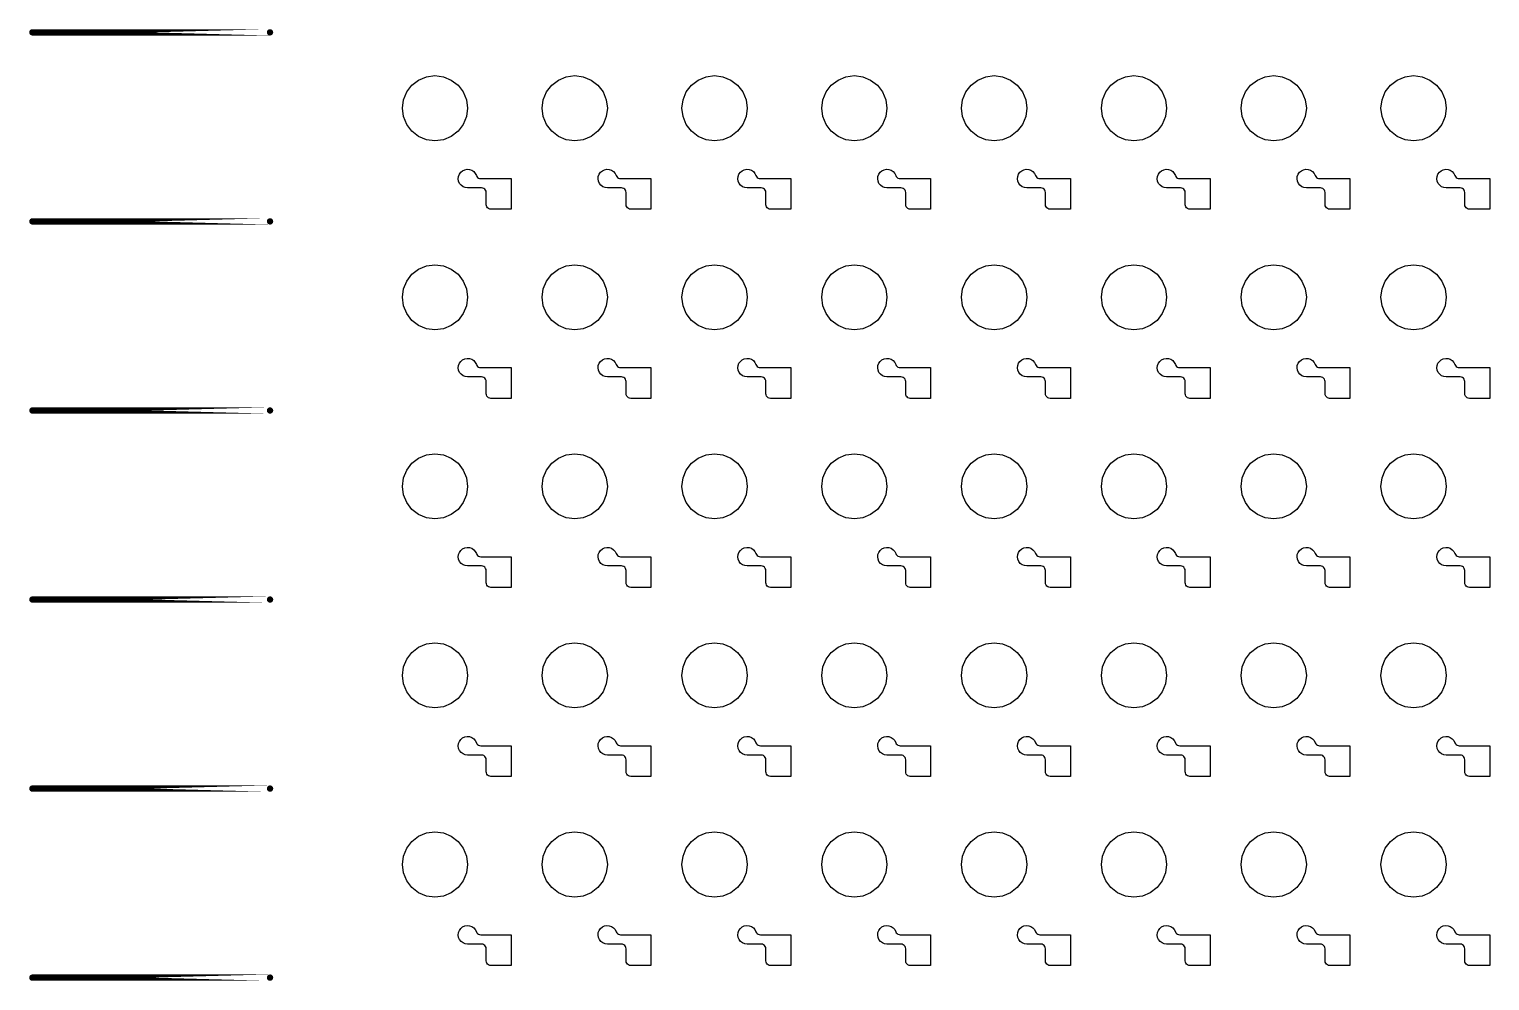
# Model space of a CAD drawing. Extents: x 11 to 212, y 11 to 212.
# Drawn here: x 46.96 to 65.4, y 149.37 to 161.39 of the extents above; entities that cross this region are included whole.
import ezdxf

# ---------------------------------------------------------------- set-up
doc = ezdxf.new("R2010")
doc.units = 0
doc.layers.get('0').update_dxf_attribs({"linetype": 'continuous'})
doc.layers.add('C3', color=7, linetype='continuous')

# ---------------------------------------------------------------- blocks, each defined once
blk = doc.blocks.new('cutlineendpoint')
at = {"const_width": 0.04}
blk.add_lwpolyline([(-0.02, 0, 1), (0.02, 0, 1)], format="xyb", close=True, dxfattribs=at)

msp = doc.modelspace()

# ---------------------------------------------------------------- linework, layer by layer
at = {"layer": 'C3', "const_width": 0.08}
for points in [[(50, 161.353), (47, 161.353)], [(50, 158.965), (47, 158.965)], [(50, 156.576), (47, 156.576)], [(50, 154.188), (47, 154.188)], [(50, 151.8), (47, 151.8)], [(50, 149.412), (47, 149.412)]]:
    msp.add_lwpolyline(points, close=True, dxfattribs=at)
at = {"layer": 'C3'}
for points in [[(52.494, 160.394), (52.48, 160.288), (52.439, 160.188), (52.374, 160.103), (52.288, 160.038), (52.189, 159.996), (52.082, 159.982), (51.976, 159.996), (51.876, 160.038), (51.791, 160.103), (51.726, 160.188), (51.685, 160.288), (51.671, 160.394), (51.685, 160.501), (51.726, 160.6), (51.791, 160.685), (51.876, 160.751), (51.976, 160.792), (52.082, 160.806), (52.189, 160.792), (52.288, 160.751), (52.374, 160.685), (52.439, 160.6), (52.48, 160.501)], [(54.259, 160.394), (54.245, 160.288), (54.204, 160.188), (54.138, 160.103), (54.053, 160.038), (53.954, 159.996), (53.847, 159.982), (53.74, 159.996), (53.641, 160.038), (53.556, 160.103), (53.49, 160.188), (53.449, 160.288), (53.435, 160.394), (53.449, 160.501), (53.49, 160.6), (53.556, 160.685), (53.641, 160.751), (53.74, 160.792), (53.847, 160.806), (53.954, 160.792), (54.053, 160.751), (54.138, 160.685), (54.204, 160.6), (54.245, 160.501)], [(56.024, 160.394), (56.009, 160.288), (55.968, 160.188), (55.903, 160.103), (55.818, 160.038), (55.718, 159.996), (55.612, 159.982), (55.505, 159.996), (55.406, 160.038), (55.321, 160.103), (55.255, 160.188), (55.214, 160.288), (55.2, 160.394), (55.214, 160.501), (55.255, 160.6), (55.321, 160.685), (55.406, 160.751), (55.505, 160.792), (55.612, 160.806), (55.718, 160.792), (55.818, 160.751), (55.903, 160.685), (55.968, 160.6), (56.009, 160.501)], [(57.788, 160.394), (57.774, 160.288), (57.733, 160.188), (57.668, 160.103), (57.582, 160.038), (57.483, 159.996), (57.376, 159.982), (57.27, 159.996), (57.171, 160.038), (57.085, 160.103), (57.02, 160.188), (56.979, 160.288), (56.965, 160.394), (56.979, 160.501), (57.02, 160.6), (57.085, 160.685), (57.171, 160.751), (57.27, 160.792), (57.376, 160.806), (57.483, 160.792), (57.582, 160.751), (57.668, 160.685), (57.733, 160.6), (57.774, 160.501)], [(59.553, 160.394), (59.539, 160.288), (59.498, 160.188), (59.432, 160.103), (59.347, 160.038), (59.248, 159.996), (59.141, 159.982), (59.035, 159.996), (58.935, 160.038), (58.85, 160.103), (58.785, 160.188), (58.743, 160.288), (58.729, 160.394), (58.743, 160.501), (58.785, 160.6), (58.85, 160.685), (58.935, 160.751), (59.035, 160.792), (59.141, 160.806), (59.248, 160.792), (59.347, 160.751), (59.432, 160.685), (59.498, 160.6), (59.539, 160.501)], [(61.318, 160.394), (61.304, 160.288), (61.262, 160.188), (61.197, 160.103), (61.112, 160.038), (61.012, 159.996), (60.906, 159.982), (60.799, 159.996), (60.7, 160.038), (60.615, 160.103), (60.549, 160.188), (60.508, 160.288), (60.494, 160.394), (60.508, 160.501), (60.549, 160.6), (60.615, 160.685), (60.7, 160.751), (60.799, 160.792), (60.906, 160.806), (61.012, 160.792), (61.112, 160.751), (61.197, 160.685), (61.262, 160.6), (61.304, 160.501)], [(63.082, 160.394), (63.068, 160.288), (63.027, 160.188), (62.962, 160.103), (62.876, 160.038), (62.777, 159.996), (62.671, 159.982), (62.564, 159.996), (62.465, 160.038), (62.379, 160.103), (62.314, 160.188), (62.273, 160.288), (62.259, 160.394), (62.273, 160.501), (62.314, 160.6), (62.379, 160.685), (62.465, 160.751), (62.564, 160.792), (62.671, 160.806), (62.777, 160.792), (62.876, 160.751), (62.962, 160.685), (63.027, 160.6), (63.068, 160.501)], [(64.847, 160.394), (64.833, 160.288), (64.792, 160.188), (64.726, 160.103), (64.641, 160.038), (64.542, 159.996), (64.435, 159.982), (64.329, 159.996), (64.229, 160.038), (64.144, 160.103), (64.079, 160.188), (64.038, 160.288), (64.024, 160.394), (64.038, 160.501), (64.079, 160.6), (64.144, 160.685), (64.229, 160.751), (64.329, 160.792), (64.435, 160.806), (64.542, 160.792), (64.641, 160.751), (64.726, 160.685), (64.792, 160.6), (64.833, 160.501)], [(52.788, 159.118), (52.773, 159.12), (52.759, 159.126), (52.747, 159.135), (52.737, 159.147), (52.731, 159.161), (52.729, 159.176), (52.729, 159.329), (52.727, 159.345), (52.722, 159.359), (52.712, 159.371), (52.7, 159.38), (52.686, 159.386), (52.671, 159.388), (52.494, 159.388), (52.464, 159.392), (52.436, 159.403), (52.412, 159.422), (52.393, 159.445), (52.381, 159.473), (52.377, 159.503), (52.38, 159.533), (52.39, 159.561), (52.408, 159.586), (52.431, 159.605), (52.458, 159.618), (52.488, 159.623), (52.518, 159.621), (52.546, 159.611), (52.571, 159.595), (52.591, 159.572), (52.605, 159.545), (52.611, 159.532), (52.621, 159.521), (52.633, 159.513), (52.646, 159.508), (52.66, 159.506), (53.045, 159.506), (53.045, 159.118)], [(54.553, 159.118), (54.538, 159.12), (54.524, 159.126), (54.511, 159.135), (54.502, 159.147), (54.496, 159.161), (54.494, 159.176), (54.494, 159.329), (54.492, 159.345), (54.486, 159.359), (54.477, 159.371), (54.465, 159.38), (54.451, 159.386), (54.435, 159.388), (54.259, 159.388), (54.229, 159.392), (54.201, 159.403), (54.177, 159.422), (54.158, 159.445), (54.146, 159.473), (54.141, 159.503), (54.144, 159.533), (54.155, 159.561), (54.172, 159.586), (54.195, 159.605), (54.223, 159.618), (54.252, 159.623), (54.282, 159.621), (54.311, 159.611), (54.336, 159.595), (54.356, 159.572), (54.37, 159.545), (54.376, 159.532), (54.386, 159.521), (54.397, 159.513), (54.411, 159.508), (54.425, 159.506), (54.809, 159.506), (54.809, 159.118)], [(56.318, 159.118), (56.302, 159.12), (56.288, 159.126), (56.276, 159.135), (56.267, 159.147), (56.261, 159.161), (56.259, 159.176), (56.259, 159.329), (56.257, 159.345), (56.251, 159.359), (56.242, 159.371), (56.229, 159.38), (56.215, 159.386), (56.2, 159.388), (56.024, 159.388), (55.994, 159.392), (55.966, 159.403), (55.941, 159.422), (55.923, 159.445), (55.911, 159.473), (55.906, 159.503), (55.909, 159.533), (55.92, 159.561), (55.937, 159.586), (55.96, 159.605), (55.987, 159.618), (56.017, 159.623), (56.047, 159.621), (56.076, 159.611), (56.101, 159.595), (56.121, 159.572), (56.134, 159.545), (56.141, 159.532), (56.15, 159.521), (56.162, 159.513), (56.176, 159.508), (56.19, 159.506), (56.574, 159.506), (56.574, 159.118)], [(58.082, 159.118), (58.067, 159.12), (58.053, 159.126), (58.041, 159.135), (58.031, 159.147), (58.026, 159.161), (58.024, 159.176), (58.024, 159.329), (58.022, 159.345), (58.016, 159.359), (58.006, 159.371), (57.994, 159.38), (57.98, 159.386), (57.965, 159.388), (57.788, 159.388), (57.758, 159.392), (57.73, 159.403), (57.706, 159.422), (57.687, 159.445), (57.675, 159.473), (57.671, 159.503), (57.674, 159.533), (57.684, 159.561), (57.702, 159.586), (57.725, 159.605), (57.752, 159.618), (57.782, 159.623), (57.812, 159.621), (57.84, 159.611), (57.866, 159.595), (57.886, 159.572), (57.899, 159.545), (57.906, 159.532), (57.915, 159.521), (57.927, 159.513), (57.94, 159.508), (57.955, 159.506), (58.339, 159.506), (58.339, 159.118)], [(59.847, 159.118), (59.832, 159.12), (59.818, 159.126), (59.805, 159.135), (59.796, 159.147), (59.79, 159.161), (59.788, 159.176), (59.788, 159.329), (59.786, 159.345), (59.78, 159.359), (59.771, 159.371), (59.759, 159.38), (59.745, 159.386), (59.729, 159.388), (59.553, 159.388), (59.523, 159.392), (59.495, 159.403), (59.471, 159.422), (59.452, 159.445), (59.44, 159.473), (59.435, 159.503), (59.438, 159.533), (59.449, 159.561), (59.466, 159.586), (59.49, 159.605), (59.517, 159.618), (59.546, 159.623), (59.577, 159.621), (59.605, 159.611), (59.63, 159.595), (59.65, 159.572), (59.664, 159.545), (59.67, 159.532), (59.68, 159.521), (59.692, 159.513), (59.705, 159.508), (59.719, 159.506), (60.104, 159.506), (60.104, 159.118)], [(61.612, 159.118), (61.597, 159.12), (61.582, 159.126), (61.57, 159.135), (61.561, 159.147), (61.555, 159.161), (61.553, 159.176), (61.553, 159.329), (61.551, 159.345), (61.545, 159.359), (61.536, 159.371), (61.524, 159.38), (61.509, 159.386), (61.494, 159.388), (61.318, 159.388), (61.288, 159.392), (61.26, 159.403), (61.236, 159.422), (61.217, 159.445), (61.205, 159.473), (61.2, 159.503), (61.203, 159.533), (61.214, 159.561), (61.231, 159.586), (61.254, 159.605), (61.282, 159.618), (61.311, 159.623), (61.341, 159.621), (61.37, 159.611), (61.395, 159.595), (61.415, 159.572), (61.429, 159.545), (61.435, 159.532), (61.444, 159.521), (61.456, 159.513), (61.47, 159.508), (61.484, 159.506), (61.868, 159.506), (61.868, 159.118)], [(63.376, 159.118), (63.361, 159.12), (63.347, 159.126), (63.335, 159.135), (63.326, 159.147), (63.32, 159.161), (63.318, 159.176), (63.318, 159.329), (63.316, 159.345), (63.31, 159.359), (63.3, 159.371), (63.288, 159.38), (63.274, 159.386), (63.259, 159.388), (63.082, 159.388), (63.052, 159.392), (63.024, 159.403), (63, 159.422), (62.982, 159.445), (62.969, 159.473), (62.965, 159.503), (62.968, 159.533), (62.978, 159.561), (62.996, 159.586), (63.019, 159.605), (63.046, 159.618), (63.076, 159.623), (63.106, 159.621), (63.135, 159.611), (63.16, 159.595), (63.18, 159.572), (63.193, 159.545), (63.2, 159.532), (63.209, 159.521), (63.221, 159.513), (63.234, 159.508), (63.249, 159.506), (63.633, 159.506), (63.633, 159.118)], [(65.141, 159.118), (65.126, 159.12), (65.112, 159.126), (65.1, 159.135), (65.09, 159.147), (65.084, 159.161), (65.082, 159.176), (65.082, 159.329), (65.08, 159.345), (65.074, 159.359), (65.065, 159.371), (65.053, 159.38), (65.039, 159.386), (65.024, 159.388), (64.847, 159.388), (64.817, 159.392), (64.789, 159.403), (64.765, 159.422), (64.746, 159.445), (64.734, 159.473), (64.729, 159.503), (64.733, 159.533), (64.743, 159.561), (64.761, 159.586), (64.784, 159.605), (64.811, 159.618), (64.841, 159.623), (64.871, 159.621), (64.899, 159.611), (64.924, 159.595), (64.944, 159.572), (64.958, 159.545), (64.964, 159.532), (64.974, 159.521), (64.986, 159.513), (64.999, 159.508), (65.013, 159.506), (65.398, 159.506), (65.398, 159.118)], [(52.494, 158.006), (52.48, 157.899), (52.439, 157.8), (52.374, 157.715), (52.288, 157.649), (52.189, 157.608), (52.082, 157.594), (51.976, 157.608), (51.876, 157.649), (51.791, 157.715), (51.726, 157.8), (51.685, 157.899), (51.671, 158.006), (51.685, 158.112), (51.726, 158.212), (51.791, 158.297), (51.876, 158.362), (51.976, 158.404), (52.082, 158.418), (52.189, 158.404), (52.288, 158.362), (52.374, 158.297), (52.439, 158.212), (52.48, 158.112)], [(54.259, 158.006), (54.245, 157.899), (54.204, 157.8), (54.138, 157.715), (54.053, 157.649), (53.954, 157.608), (53.847, 157.594), (53.74, 157.608), (53.641, 157.649), (53.556, 157.715), (53.49, 157.8), (53.449, 157.899), (53.435, 158.006), (53.449, 158.112), (53.49, 158.212), (53.556, 158.297), (53.641, 158.362), (53.74, 158.404), (53.847, 158.418), (53.954, 158.404), (54.053, 158.362), (54.138, 158.297), (54.204, 158.212), (54.245, 158.112)], [(56.024, 158.006), (56.009, 157.899), (55.968, 157.8), (55.903, 157.715), (55.818, 157.649), (55.718, 157.608), (55.612, 157.594), (55.505, 157.608), (55.406, 157.649), (55.321, 157.715), (55.255, 157.8), (55.214, 157.899), (55.2, 158.006), (55.214, 158.112), (55.255, 158.212), (55.321, 158.297), (55.406, 158.362), (55.505, 158.404), (55.612, 158.418), (55.718, 158.404), (55.818, 158.362), (55.903, 158.297), (55.968, 158.212), (56.009, 158.112)], [(57.788, 158.006), (57.774, 157.899), (57.733, 157.8), (57.668, 157.715), (57.582, 157.649), (57.483, 157.608), (57.376, 157.594), (57.27, 157.608), (57.171, 157.649), (57.085, 157.715), (57.02, 157.8), (56.979, 157.899), (56.965, 158.006), (56.979, 158.112), (57.02, 158.212), (57.085, 158.297), (57.171, 158.362), (57.27, 158.404), (57.376, 158.418), (57.483, 158.404), (57.582, 158.362), (57.668, 158.297), (57.733, 158.212), (57.774, 158.112)], [(59.553, 158.006), (59.539, 157.899), (59.498, 157.8), (59.432, 157.715), (59.347, 157.649), (59.248, 157.608), (59.141, 157.594), (59.035, 157.608), (58.935, 157.649), (58.85, 157.715), (58.785, 157.8), (58.743, 157.899), (58.729, 158.006), (58.743, 158.112), (58.785, 158.212), (58.85, 158.297), (58.935, 158.362), (59.035, 158.404), (59.141, 158.418), (59.248, 158.404), (59.347, 158.362), (59.432, 158.297), (59.498, 158.212), (59.539, 158.112)], [(61.318, 158.006), (61.304, 157.899), (61.262, 157.8), (61.197, 157.715), (61.112, 157.649), (61.012, 157.608), (60.906, 157.594), (60.799, 157.608), (60.7, 157.649), (60.615, 157.715), (60.549, 157.8), (60.508, 157.899), (60.494, 158.006), (60.508, 158.112), (60.549, 158.212), (60.615, 158.297), (60.7, 158.362), (60.799, 158.404), (60.906, 158.418), (61.012, 158.404), (61.112, 158.362), (61.197, 158.297), (61.262, 158.212), (61.304, 158.112)], [(63.082, 158.006), (63.068, 157.899), (63.027, 157.8), (62.962, 157.715), (62.876, 157.649), (62.777, 157.608), (62.671, 157.594), (62.564, 157.608), (62.465, 157.649), (62.379, 157.715), (62.314, 157.8), (62.273, 157.899), (62.259, 158.006), (62.273, 158.112), (62.314, 158.212), (62.379, 158.297), (62.465, 158.362), (62.564, 158.404), (62.671, 158.418), (62.777, 158.404), (62.876, 158.362), (62.962, 158.297), (63.027, 158.212), (63.068, 158.112)], [(64.847, 158.006), (64.833, 157.899), (64.792, 157.8), (64.726, 157.715), (64.641, 157.649), (64.542, 157.608), (64.435, 157.594), (64.329, 157.608), (64.229, 157.649), (64.144, 157.715), (64.079, 157.8), (64.038, 157.899), (64.024, 158.006), (64.038, 158.112), (64.079, 158.212), (64.144, 158.297), (64.229, 158.362), (64.329, 158.404), (64.435, 158.418), (64.542, 158.404), (64.641, 158.362), (64.726, 158.297), (64.792, 158.212), (64.833, 158.112)], [(52.788, 156.729), (52.773, 156.731), (52.759, 156.737), (52.747, 156.747), (52.737, 156.759), (52.731, 156.773), (52.729, 156.788), (52.729, 156.941), (52.727, 156.956), (52.722, 156.971), (52.712, 156.983), (52.7, 156.992), (52.686, 156.998), (52.671, 157), (52.494, 157), (52.464, 157.004), (52.436, 157.015), (52.412, 157.033), (52.393, 157.057), (52.381, 157.085), (52.377, 157.114), (52.38, 157.144), (52.39, 157.173), (52.408, 157.197), (52.431, 157.217), (52.458, 157.23), (52.488, 157.235), (52.518, 157.233), (52.546, 157.223), (52.571, 157.206), (52.591, 157.184), (52.605, 157.157), (52.611, 157.144), (52.621, 157.133), (52.633, 157.125), (52.646, 157.119), (52.66, 157.118), (53.045, 157.118), (53.045, 156.729)], [(54.553, 156.729), (54.538, 156.731), (54.524, 156.737), (54.511, 156.747), (54.502, 156.759), (54.496, 156.773), (54.494, 156.788), (54.494, 156.941), (54.492, 156.956), (54.486, 156.971), (54.477, 156.983), (54.465, 156.992), (54.451, 156.998), (54.435, 157), (54.259, 157), (54.229, 157.004), (54.201, 157.015), (54.177, 157.033), (54.158, 157.057), (54.146, 157.085), (54.141, 157.114), (54.144, 157.144), (54.155, 157.173), (54.172, 157.197), (54.195, 157.217), (54.223, 157.23), (54.252, 157.235), (54.282, 157.233), (54.311, 157.223), (54.336, 157.206), (54.356, 157.184), (54.37, 157.157), (54.376, 157.144), (54.386, 157.133), (54.397, 157.125), (54.411, 157.119), (54.425, 157.118), (54.809, 157.118), (54.809, 156.729)], [(56.318, 156.729), (56.302, 156.731), (56.288, 156.737), (56.276, 156.747), (56.267, 156.759), (56.261, 156.773), (56.259, 156.788), (56.259, 156.941), (56.257, 156.956), (56.251, 156.971), (56.242, 156.983), (56.229, 156.992), (56.215, 156.998), (56.2, 157), (56.024, 157), (55.994, 157.004), (55.966, 157.015), (55.941, 157.033), (55.923, 157.057), (55.911, 157.085), (55.906, 157.114), (55.909, 157.144), (55.92, 157.173), (55.937, 157.197), (55.96, 157.217), (55.987, 157.23), (56.017, 157.235), (56.047, 157.233), (56.076, 157.223), (56.101, 157.206), (56.121, 157.184), (56.134, 157.157), (56.141, 157.144), (56.15, 157.133), (56.162, 157.125), (56.176, 157.119), (56.19, 157.118), (56.574, 157.118), (56.574, 156.729)], [(58.082, 156.729), (58.067, 156.731), (58.053, 156.737), (58.041, 156.747), (58.031, 156.759), (58.026, 156.773), (58.024, 156.788), (58.024, 156.941), (58.022, 156.956), (58.016, 156.971), (58.006, 156.983), (57.994, 156.992), (57.98, 156.998), (57.965, 157), (57.788, 157), (57.758, 157.004), (57.73, 157.015), (57.706, 157.033), (57.687, 157.057), (57.675, 157.085), (57.671, 157.114), (57.674, 157.144), (57.684, 157.173), (57.702, 157.197), (57.725, 157.217), (57.752, 157.23), (57.782, 157.235), (57.812, 157.233), (57.84, 157.223), (57.866, 157.206), (57.886, 157.184), (57.899, 157.157), (57.906, 157.144), (57.915, 157.133), (57.927, 157.125), (57.94, 157.119), (57.955, 157.118), (58.339, 157.118), (58.339, 156.729)], [(59.847, 156.729), (59.832, 156.731), (59.818, 156.737), (59.805, 156.747), (59.796, 156.759), (59.79, 156.773), (59.788, 156.788), (59.788, 156.941), (59.786, 156.956), (59.78, 156.971), (59.771, 156.983), (59.759, 156.992), (59.745, 156.998), (59.729, 157), (59.553, 157), (59.523, 157.004), (59.495, 157.015), (59.471, 157.033), (59.452, 157.057), (59.44, 157.085), (59.435, 157.114), (59.438, 157.144), (59.449, 157.173), (59.466, 157.197), (59.49, 157.217), (59.517, 157.23), (59.546, 157.235), (59.577, 157.233), (59.605, 157.223), (59.63, 157.206), (59.65, 157.184), (59.664, 157.157), (59.67, 157.144), (59.68, 157.133), (59.692, 157.125), (59.705, 157.119), (59.719, 157.118), (60.104, 157.118), (60.104, 156.729)], [(61.612, 156.729), (61.597, 156.731), (61.582, 156.737), (61.57, 156.747), (61.561, 156.759), (61.555, 156.773), (61.553, 156.788), (61.553, 156.941), (61.551, 156.956), (61.545, 156.971), (61.536, 156.983), (61.524, 156.992), (61.509, 156.998), (61.494, 157), (61.318, 157), (61.288, 157.004), (61.26, 157.015), (61.236, 157.033), (61.217, 157.057), (61.205, 157.085), (61.2, 157.114), (61.203, 157.144), (61.214, 157.173), (61.231, 157.197), (61.254, 157.217), (61.282, 157.23), (61.311, 157.235), (61.341, 157.233), (61.37, 157.223), (61.395, 157.206), (61.415, 157.184), (61.429, 157.157), (61.435, 157.144), (61.444, 157.133), (61.456, 157.125), (61.47, 157.119), (61.484, 157.118), (61.868, 157.118), (61.868, 156.729)], [(63.376, 156.729), (63.361, 156.731), (63.347, 156.737), (63.335, 156.747), (63.326, 156.759), (63.32, 156.773), (63.318, 156.788), (63.318, 156.941), (63.316, 156.956), (63.31, 156.971), (63.3, 156.983), (63.288, 156.992), (63.274, 156.998), (63.259, 157), (63.082, 157), (63.052, 157.004), (63.024, 157.015), (63, 157.033), (62.982, 157.057), (62.969, 157.085), (62.965, 157.114), (62.968, 157.144), (62.978, 157.173), (62.996, 157.197), (63.019, 157.217), (63.046, 157.23), (63.076, 157.235), (63.106, 157.233), (63.135, 157.223), (63.16, 157.206), (63.18, 157.184), (63.193, 157.157), (63.2, 157.144), (63.209, 157.133), (63.221, 157.125), (63.234, 157.119), (63.249, 157.118), (63.633, 157.118), (63.633, 156.729)], [(65.141, 156.729), (65.126, 156.731), (65.112, 156.737), (65.1, 156.747), (65.09, 156.759), (65.084, 156.773), (65.082, 156.788), (65.082, 156.941), (65.08, 156.956), (65.074, 156.971), (65.065, 156.983), (65.053, 156.992), (65.039, 156.998), (65.024, 157), (64.847, 157), (64.817, 157.004), (64.789, 157.015), (64.765, 157.033), (64.746, 157.057), (64.734, 157.085), (64.729, 157.114), (64.733, 157.144), (64.743, 157.173), (64.761, 157.197), (64.784, 157.217), (64.811, 157.23), (64.841, 157.235), (64.871, 157.233), (64.899, 157.223), (64.924, 157.206), (64.944, 157.184), (64.958, 157.157), (64.964, 157.144), (64.974, 157.133), (64.986, 157.125), (64.999, 157.119), (65.013, 157.118), (65.398, 157.118), (65.398, 156.729)], [(52.494, 155.618), (52.48, 155.511), (52.439, 155.412), (52.374, 155.326), (52.288, 155.261), (52.189, 155.22), (52.082, 155.206), (51.976, 155.22), (51.876, 155.261), (51.791, 155.326), (51.726, 155.412), (51.685, 155.511), (51.671, 155.618), (51.685, 155.724), (51.726, 155.824), (51.791, 155.909), (51.876, 155.974), (51.976, 156.015), (52.082, 156.029), (52.189, 156.015), (52.288, 155.974), (52.374, 155.909), (52.439, 155.824), (52.48, 155.724)], [(54.259, 155.618), (54.245, 155.511), (54.204, 155.412), (54.138, 155.326), (54.053, 155.261), (53.954, 155.22), (53.847, 155.206), (53.74, 155.22), (53.641, 155.261), (53.556, 155.326), (53.49, 155.412), (53.449, 155.511), (53.435, 155.618), (53.449, 155.724), (53.49, 155.824), (53.556, 155.909), (53.641, 155.974), (53.74, 156.015), (53.847, 156.029), (53.954, 156.015), (54.053, 155.974), (54.138, 155.909), (54.204, 155.824), (54.245, 155.724)], [(56.024, 155.618), (56.009, 155.511), (55.968, 155.412), (55.903, 155.326), (55.818, 155.261), (55.718, 155.22), (55.612, 155.206), (55.505, 155.22), (55.406, 155.261), (55.321, 155.326), (55.255, 155.412), (55.214, 155.511), (55.2, 155.618), (55.214, 155.724), (55.255, 155.824), (55.321, 155.909), (55.406, 155.974), (55.505, 156.015), (55.612, 156.029), (55.718, 156.015), (55.818, 155.974), (55.903, 155.909), (55.968, 155.824), (56.009, 155.724)], [(57.788, 155.618), (57.774, 155.511), (57.733, 155.412), (57.668, 155.326), (57.582, 155.261), (57.483, 155.22), (57.376, 155.206), (57.27, 155.22), (57.171, 155.261), (57.085, 155.326), (57.02, 155.412), (56.979, 155.511), (56.965, 155.618), (56.979, 155.724), (57.02, 155.824), (57.085, 155.909), (57.171, 155.974), (57.27, 156.015), (57.376, 156.029), (57.483, 156.015), (57.582, 155.974), (57.668, 155.909), (57.733, 155.824), (57.774, 155.724)], [(59.553, 155.618), (59.539, 155.511), (59.498, 155.412), (59.432, 155.326), (59.347, 155.261), (59.248, 155.22), (59.141, 155.206), (59.035, 155.22), (58.935, 155.261), (58.85, 155.326), (58.785, 155.412), (58.743, 155.511), (58.729, 155.618), (58.743, 155.724), (58.785, 155.824), (58.85, 155.909), (58.935, 155.974), (59.035, 156.015), (59.141, 156.029), (59.248, 156.015), (59.347, 155.974), (59.432, 155.909), (59.498, 155.824), (59.539, 155.724)], [(61.318, 155.618), (61.304, 155.511), (61.262, 155.412), (61.197, 155.326), (61.112, 155.261), (61.012, 155.22), (60.906, 155.206), (60.799, 155.22), (60.7, 155.261), (60.615, 155.326), (60.549, 155.412), (60.508, 155.511), (60.494, 155.618), (60.508, 155.724), (60.549, 155.824), (60.615, 155.909), (60.7, 155.974), (60.799, 156.015), (60.906, 156.029), (61.012, 156.015), (61.112, 155.974), (61.197, 155.909), (61.262, 155.824), (61.304, 155.724)], [(63.082, 155.618), (63.068, 155.511), (63.027, 155.412), (62.962, 155.326), (62.876, 155.261), (62.777, 155.22), (62.671, 155.206), (62.564, 155.22), (62.465, 155.261), (62.379, 155.326), (62.314, 155.412), (62.273, 155.511), (62.259, 155.618), (62.273, 155.724), (62.314, 155.824), (62.379, 155.909), (62.465, 155.974), (62.564, 156.015), (62.671, 156.029), (62.777, 156.015), (62.876, 155.974), (62.962, 155.909), (63.027, 155.824), (63.068, 155.724)], [(64.847, 155.618), (64.833, 155.511), (64.792, 155.412), (64.726, 155.326), (64.641, 155.261), (64.542, 155.22), (64.435, 155.206), (64.329, 155.22), (64.229, 155.261), (64.144, 155.326), (64.079, 155.412), (64.038, 155.511), (64.024, 155.618), (64.038, 155.724), (64.079, 155.824), (64.144, 155.909), (64.229, 155.974), (64.329, 156.015), (64.435, 156.029), (64.542, 156.015), (64.641, 155.974), (64.726, 155.909), (64.792, 155.824), (64.833, 155.724)], [(52.788, 154.341), (52.773, 154.343), (52.759, 154.349), (52.747, 154.358), (52.737, 154.371), (52.731, 154.385), (52.729, 154.4), (52.729, 154.553), (52.727, 154.568), (52.722, 154.582), (52.712, 154.595), (52.7, 154.604), (52.686, 154.61), (52.671, 154.612), (52.494, 154.612), (52.464, 154.616), (52.436, 154.627), (52.412, 154.645), (52.393, 154.669), (52.381, 154.696), (52.377, 154.726), (52.38, 154.756), (52.39, 154.784), (52.408, 154.809), (52.431, 154.828), (52.458, 154.841), (52.488, 154.847), (52.518, 154.845), (52.546, 154.835), (52.571, 154.818), (52.591, 154.796), (52.605, 154.769), (52.611, 154.756), (52.621, 154.745), (52.633, 154.736), (52.646, 154.731), (52.66, 154.729), (53.045, 154.729), (53.045, 154.341)], [(54.553, 154.341), (54.538, 154.343), (54.524, 154.349), (54.511, 154.358), (54.502, 154.371), (54.496, 154.385), (54.494, 154.4), (54.494, 154.553), (54.492, 154.568), (54.486, 154.582), (54.477, 154.595), (54.465, 154.604), (54.451, 154.61), (54.435, 154.612), (54.259, 154.612), (54.229, 154.616), (54.201, 154.627), (54.177, 154.645), (54.158, 154.669), (54.146, 154.696), (54.141, 154.726), (54.144, 154.756), (54.155, 154.784), (54.172, 154.809), (54.195, 154.828), (54.223, 154.841), (54.252, 154.847), (54.282, 154.845), (54.311, 154.835), (54.336, 154.818), (54.356, 154.796), (54.37, 154.769), (54.376, 154.756), (54.386, 154.745), (54.397, 154.736), (54.411, 154.731), (54.425, 154.729), (54.809, 154.729), (54.809, 154.341)], [(56.318, 154.341), (56.302, 154.343), (56.288, 154.349), (56.276, 154.358), (56.267, 154.371), (56.261, 154.385), (56.259, 154.4), (56.259, 154.553), (56.257, 154.568), (56.251, 154.582), (56.242, 154.595), (56.229, 154.604), (56.215, 154.61), (56.2, 154.612), (56.024, 154.612), (55.994, 154.616), (55.966, 154.627), (55.941, 154.645), (55.923, 154.669), (55.911, 154.696), (55.906, 154.726), (55.909, 154.756), (55.92, 154.784), (55.937, 154.809), (55.96, 154.828), (55.987, 154.841), (56.017, 154.847), (56.047, 154.845), (56.076, 154.835), (56.101, 154.818), (56.121, 154.796), (56.134, 154.769), (56.141, 154.756), (56.15, 154.745), (56.162, 154.736), (56.176, 154.731), (56.19, 154.729), (56.574, 154.729), (56.574, 154.341)], [(58.082, 154.341), (58.067, 154.343), (58.053, 154.349), (58.041, 154.358), (58.031, 154.371), (58.026, 154.385), (58.024, 154.4), (58.024, 154.553), (58.022, 154.568), (58.016, 154.582), (58.006, 154.595), (57.994, 154.604), (57.98, 154.61), (57.965, 154.612), (57.788, 154.612), (57.758, 154.616), (57.73, 154.627), (57.706, 154.645), (57.687, 154.669), (57.675, 154.696), (57.671, 154.726), (57.674, 154.756), (57.684, 154.784), (57.702, 154.809), (57.725, 154.828), (57.752, 154.841), (57.782, 154.847), (57.812, 154.845), (57.84, 154.835), (57.866, 154.818), (57.886, 154.796), (57.899, 154.769), (57.906, 154.756), (57.915, 154.745), (57.927, 154.736), (57.94, 154.731), (57.955, 154.729), (58.339, 154.729), (58.339, 154.341)], [(59.847, 154.341), (59.832, 154.343), (59.818, 154.349), (59.805, 154.358), (59.796, 154.371), (59.79, 154.385), (59.788, 154.4), (59.788, 154.553), (59.786, 154.568), (59.78, 154.582), (59.771, 154.595), (59.759, 154.604), (59.745, 154.61), (59.729, 154.612), (59.553, 154.612), (59.523, 154.616), (59.495, 154.627), (59.471, 154.645), (59.452, 154.669), (59.44, 154.696), (59.435, 154.726), (59.438, 154.756), (59.449, 154.784), (59.466, 154.809), (59.49, 154.828), (59.517, 154.841), (59.546, 154.847), (59.577, 154.845), (59.605, 154.835), (59.63, 154.818), (59.65, 154.796), (59.664, 154.769), (59.67, 154.756), (59.68, 154.745), (59.692, 154.736), (59.705, 154.731), (59.719, 154.729), (60.104, 154.729), (60.104, 154.341)], [(61.612, 154.341), (61.597, 154.343), (61.582, 154.349), (61.57, 154.358), (61.561, 154.371), (61.555, 154.385), (61.553, 154.4), (61.553, 154.553), (61.551, 154.568), (61.545, 154.582), (61.536, 154.595), (61.524, 154.604), (61.509, 154.61), (61.494, 154.612), (61.318, 154.612), (61.288, 154.616), (61.26, 154.627), (61.236, 154.645), (61.217, 154.669), (61.205, 154.696), (61.2, 154.726), (61.203, 154.756), (61.214, 154.784), (61.231, 154.809), (61.254, 154.828), (61.282, 154.841), (61.311, 154.847), (61.341, 154.845), (61.37, 154.835), (61.395, 154.818), (61.415, 154.796), (61.429, 154.769), (61.435, 154.756), (61.444, 154.745), (61.456, 154.736), (61.47, 154.731), (61.484, 154.729), (61.868, 154.729), (61.868, 154.341)], [(63.376, 154.341), (63.361, 154.343), (63.347, 154.349), (63.335, 154.358), (63.326, 154.371), (63.32, 154.385), (63.318, 154.4), (63.318, 154.553), (63.316, 154.568), (63.31, 154.582), (63.3, 154.595), (63.288, 154.604), (63.274, 154.61), (63.259, 154.612), (63.082, 154.612), (63.052, 154.616), (63.024, 154.627), (63, 154.645), (62.982, 154.669), (62.969, 154.696), (62.965, 154.726), (62.968, 154.756), (62.978, 154.784), (62.996, 154.809), (63.019, 154.828), (63.046, 154.841), (63.076, 154.847), (63.106, 154.845), (63.135, 154.835), (63.16, 154.818), (63.18, 154.796), (63.193, 154.769), (63.2, 154.756), (63.209, 154.745), (63.221, 154.736), (63.234, 154.731), (63.249, 154.729), (63.633, 154.729), (63.633, 154.341)], [(65.141, 154.341), (65.126, 154.343), (65.112, 154.349), (65.1, 154.358), (65.09, 154.371), (65.084, 154.385), (65.082, 154.4), (65.082, 154.553), (65.08, 154.568), (65.074, 154.582), (65.065, 154.595), (65.053, 154.604), (65.039, 154.61), (65.024, 154.612), (64.847, 154.612), (64.817, 154.616), (64.789, 154.627), (64.765, 154.645), (64.746, 154.669), (64.734, 154.696), (64.729, 154.726), (64.733, 154.756), (64.743, 154.784), (64.761, 154.809), (64.784, 154.828), (64.811, 154.841), (64.841, 154.847), (64.871, 154.845), (64.899, 154.835), (64.924, 154.818), (64.944, 154.796), (64.958, 154.769), (64.964, 154.756), (64.974, 154.745), (64.986, 154.736), (64.999, 154.731), (65.013, 154.729), (65.398, 154.729), (65.398, 154.341)], [(52.494, 153.229), (52.48, 153.123), (52.439, 153.024), (52.374, 152.938), (52.288, 152.873), (52.189, 152.832), (52.082, 152.818), (51.976, 152.832), (51.876, 152.873), (51.791, 152.938), (51.726, 153.024), (51.685, 153.123), (51.671, 153.229), (51.685, 153.336), (51.726, 153.435), (51.791, 153.521), (51.876, 153.586), (51.976, 153.627), (52.082, 153.641), (52.189, 153.627), (52.288, 153.586), (52.374, 153.521), (52.439, 153.435), (52.48, 153.336)], [(54.259, 153.229), (54.245, 153.123), (54.204, 153.024), (54.138, 152.938), (54.053, 152.873), (53.954, 152.832), (53.847, 152.818), (53.74, 152.832), (53.641, 152.873), (53.556, 152.938), (53.49, 153.024), (53.449, 153.123), (53.435, 153.229), (53.449, 153.336), (53.49, 153.435), (53.556, 153.521), (53.641, 153.586), (53.74, 153.627), (53.847, 153.641), (53.954, 153.627), (54.053, 153.586), (54.138, 153.521), (54.204, 153.435), (54.245, 153.336)], [(56.024, 153.229), (56.009, 153.123), (55.968, 153.024), (55.903, 152.938), (55.818, 152.873), (55.718, 152.832), (55.612, 152.818), (55.505, 152.832), (55.406, 152.873), (55.321, 152.938), (55.255, 153.024), (55.214, 153.123), (55.2, 153.229), (55.214, 153.336), (55.255, 153.435), (55.321, 153.521), (55.406, 153.586), (55.505, 153.627), (55.612, 153.641), (55.718, 153.627), (55.818, 153.586), (55.903, 153.521), (55.968, 153.435), (56.009, 153.336)], [(57.788, 153.229), (57.774, 153.123), (57.733, 153.024), (57.668, 152.938), (57.582, 152.873), (57.483, 152.832), (57.376, 152.818), (57.27, 152.832), (57.171, 152.873), (57.085, 152.938), (57.02, 153.024), (56.979, 153.123), (56.965, 153.229), (56.979, 153.336), (57.02, 153.435), (57.085, 153.521), (57.171, 153.586), (57.27, 153.627), (57.376, 153.641), (57.483, 153.627), (57.582, 153.586), (57.668, 153.521), (57.733, 153.435), (57.774, 153.336)], [(59.553, 153.229), (59.539, 153.123), (59.498, 153.024), (59.432, 152.938), (59.347, 152.873), (59.248, 152.832), (59.141, 152.818), (59.035, 152.832), (58.935, 152.873), (58.85, 152.938), (58.785, 153.024), (58.743, 153.123), (58.729, 153.229), (58.743, 153.336), (58.785, 153.435), (58.85, 153.521), (58.935, 153.586), (59.035, 153.627), (59.141, 153.641), (59.248, 153.627), (59.347, 153.586), (59.432, 153.521), (59.498, 153.435), (59.539, 153.336)], [(61.318, 153.229), (61.304, 153.123), (61.262, 153.024), (61.197, 152.938), (61.112, 152.873), (61.012, 152.832), (60.906, 152.818), (60.799, 152.832), (60.7, 152.873), (60.615, 152.938), (60.549, 153.024), (60.508, 153.123), (60.494, 153.229), (60.508, 153.336), (60.549, 153.435), (60.615, 153.521), (60.7, 153.586), (60.799, 153.627), (60.906, 153.641), (61.012, 153.627), (61.112, 153.586), (61.197, 153.521), (61.262, 153.435), (61.304, 153.336)], [(63.082, 153.229), (63.068, 153.123), (63.027, 153.024), (62.962, 152.938), (62.876, 152.873), (62.777, 152.832), (62.671, 152.818), (62.564, 152.832), (62.465, 152.873), (62.379, 152.938), (62.314, 153.024), (62.273, 153.123), (62.259, 153.229), (62.273, 153.336), (62.314, 153.435), (62.379, 153.521), (62.465, 153.586), (62.564, 153.627), (62.671, 153.641), (62.777, 153.627), (62.876, 153.586), (62.962, 153.521), (63.027, 153.435), (63.068, 153.336)], [(64.847, 153.229), (64.833, 153.123), (64.792, 153.024), (64.726, 152.938), (64.641, 152.873), (64.542, 152.832), (64.435, 152.818), (64.329, 152.832), (64.229, 152.873), (64.144, 152.938), (64.079, 153.024), (64.038, 153.123), (64.024, 153.229), (64.038, 153.336), (64.079, 153.435), (64.144, 153.521), (64.229, 153.586), (64.329, 153.627), (64.435, 153.641), (64.542, 153.627), (64.641, 153.586), (64.726, 153.521), (64.792, 153.435), (64.833, 153.336)], [(52.788, 151.953), (52.773, 151.955), (52.759, 151.961), (52.747, 151.97), (52.737, 151.982), (52.731, 151.997), (52.729, 152.012), (52.729, 152.165), (52.727, 152.18), (52.722, 152.194), (52.712, 152.206), (52.7, 152.216), (52.686, 152.222), (52.671, 152.224), (52.494, 152.224), (52.464, 152.227), (52.436, 152.239), (52.412, 152.257), (52.393, 152.28), (52.381, 152.308), (52.377, 152.338), (52.38, 152.368), (52.39, 152.396), (52.408, 152.421), (52.431, 152.44), (52.458, 152.453), (52.488, 152.459), (52.518, 152.456), (52.546, 152.447), (52.571, 152.43), (52.591, 152.407), (52.605, 152.38), (52.611, 152.367), (52.621, 152.357), (52.633, 152.348), (52.646, 152.343), (52.66, 152.341), (53.045, 152.341), (53.045, 151.953)], [(54.553, 151.953), (54.538, 151.955), (54.524, 151.961), (54.511, 151.97), (54.502, 151.982), (54.496, 151.997), (54.494, 152.012), (54.494, 152.165), (54.492, 152.18), (54.486, 152.194), (54.477, 152.206), (54.465, 152.216), (54.451, 152.222), (54.435, 152.224), (54.259, 152.224), (54.229, 152.227), (54.201, 152.239), (54.177, 152.257), (54.158, 152.28), (54.146, 152.308), (54.141, 152.338), (54.144, 152.368), (54.155, 152.396), (54.172, 152.421), (54.195, 152.44), (54.223, 152.453), (54.252, 152.459), (54.282, 152.456), (54.311, 152.447), (54.336, 152.43), (54.356, 152.407), (54.37, 152.38), (54.376, 152.367), (54.386, 152.357), (54.397, 152.348), (54.411, 152.343), (54.425, 152.341), (54.809, 152.341), (54.809, 151.953)], [(56.318, 151.953), (56.302, 151.955), (56.288, 151.961), (56.276, 151.97), (56.267, 151.982), (56.261, 151.997), (56.259, 152.012), (56.259, 152.165), (56.257, 152.18), (56.251, 152.194), (56.242, 152.206), (56.229, 152.216), (56.215, 152.222), (56.2, 152.224), (56.024, 152.224), (55.994, 152.227), (55.966, 152.239), (55.941, 152.257), (55.923, 152.28), (55.911, 152.308), (55.906, 152.338), (55.909, 152.368), (55.92, 152.396), (55.937, 152.421), (55.96, 152.44), (55.987, 152.453), (56.017, 152.459), (56.047, 152.456), (56.076, 152.447), (56.101, 152.43), (56.121, 152.407), (56.134, 152.38), (56.141, 152.367), (56.15, 152.357), (56.162, 152.348), (56.176, 152.343), (56.19, 152.341), (56.574, 152.341), (56.574, 151.953)], [(58.082, 151.953), (58.067, 151.955), (58.053, 151.961), (58.041, 151.97), (58.031, 151.982), (58.026, 151.997), (58.024, 152.012), (58.024, 152.165), (58.022, 152.18), (58.016, 152.194), (58.006, 152.206), (57.994, 152.216), (57.98, 152.222), (57.965, 152.224), (57.788, 152.224), (57.758, 152.227), (57.73, 152.239), (57.706, 152.257), (57.687, 152.28), (57.675, 152.308), (57.671, 152.338), (57.674, 152.368), (57.684, 152.396), (57.702, 152.421), (57.725, 152.44), (57.752, 152.453), (57.782, 152.459), (57.812, 152.456), (57.84, 152.447), (57.866, 152.43), (57.886, 152.407), (57.899, 152.38), (57.906, 152.367), (57.915, 152.357), (57.927, 152.348), (57.94, 152.343), (57.955, 152.341), (58.339, 152.341), (58.339, 151.953)], [(59.847, 151.953), (59.832, 151.955), (59.818, 151.961), (59.805, 151.97), (59.796, 151.982), (59.79, 151.997), (59.788, 152.012), (59.788, 152.165), (59.786, 152.18), (59.78, 152.194), (59.771, 152.206), (59.759, 152.216), (59.745, 152.222), (59.729, 152.224), (59.553, 152.224), (59.523, 152.227), (59.495, 152.239), (59.471, 152.257), (59.452, 152.28), (59.44, 152.308), (59.435, 152.338), (59.438, 152.368), (59.449, 152.396), (59.466, 152.421), (59.49, 152.44), (59.517, 152.453), (59.546, 152.459), (59.577, 152.456), (59.605, 152.447), (59.63, 152.43), (59.65, 152.407), (59.664, 152.38), (59.67, 152.367), (59.68, 152.357), (59.692, 152.348), (59.705, 152.343), (59.719, 152.341), (60.104, 152.341), (60.104, 151.953)], [(61.612, 151.953), (61.597, 151.955), (61.582, 151.961), (61.57, 151.97), (61.561, 151.982), (61.555, 151.997), (61.553, 152.012), (61.553, 152.165), (61.551, 152.18), (61.545, 152.194), (61.536, 152.206), (61.524, 152.216), (61.509, 152.222), (61.494, 152.224), (61.318, 152.224), (61.288, 152.227), (61.26, 152.239), (61.236, 152.257), (61.217, 152.28), (61.205, 152.308), (61.2, 152.338), (61.203, 152.368), (61.214, 152.396), (61.231, 152.421), (61.254, 152.44), (61.282, 152.453), (61.311, 152.459), (61.341, 152.456), (61.37, 152.447), (61.395, 152.43), (61.415, 152.407), (61.429, 152.38), (61.435, 152.367), (61.444, 152.357), (61.456, 152.348), (61.47, 152.343), (61.484, 152.341), (61.868, 152.341), (61.868, 151.953)], [(63.376, 151.953), (63.361, 151.955), (63.347, 151.961), (63.335, 151.97), (63.326, 151.982), (63.32, 151.997), (63.318, 152.012), (63.318, 152.165), (63.316, 152.18), (63.31, 152.194), (63.3, 152.206), (63.288, 152.216), (63.274, 152.222), (63.259, 152.224), (63.082, 152.224), (63.052, 152.227), (63.024, 152.239), (63, 152.257), (62.982, 152.28), (62.969, 152.308), (62.965, 152.338), (62.968, 152.368), (62.978, 152.396), (62.996, 152.421), (63.019, 152.44), (63.046, 152.453), (63.076, 152.459), (63.106, 152.456), (63.135, 152.447), (63.16, 152.43), (63.18, 152.407), (63.193, 152.38), (63.2, 152.367), (63.209, 152.357), (63.221, 152.348), (63.234, 152.343), (63.249, 152.341), (63.633, 152.341), (63.633, 151.953)], [(65.141, 151.953), (65.126, 151.955), (65.112, 151.961), (65.1, 151.97), (65.09, 151.982), (65.084, 151.997), (65.082, 152.012), (65.082, 152.165), (65.08, 152.18), (65.074, 152.194), (65.065, 152.206), (65.053, 152.216), (65.039, 152.222), (65.024, 152.224), (64.847, 152.224), (64.817, 152.227), (64.789, 152.239), (64.765, 152.257), (64.746, 152.28), (64.734, 152.308), (64.729, 152.338), (64.733, 152.368), (64.743, 152.396), (64.761, 152.421), (64.784, 152.44), (64.811, 152.453), (64.841, 152.459), (64.871, 152.456), (64.899, 152.447), (64.924, 152.43), (64.944, 152.407), (64.958, 152.38), (64.964, 152.367), (64.974, 152.357), (64.986, 152.348), (64.999, 152.343), (65.013, 152.341), (65.398, 152.341), (65.398, 151.953)], [(52.494, 150.841), (52.48, 150.735), (52.439, 150.635), (52.374, 150.55), (52.288, 150.485), (52.189, 150.443), (52.082, 150.429), (51.976, 150.443), (51.876, 150.485), (51.791, 150.55), (51.726, 150.635), (51.685, 150.735), (51.671, 150.841), (51.685, 150.948), (51.726, 151.047), (51.791, 151.132), (51.876, 151.198), (51.976, 151.239), (52.082, 151.253), (52.189, 151.239), (52.288, 151.198), (52.374, 151.132), (52.439, 151.047), (52.48, 150.948)], [(54.259, 150.841), (54.245, 150.735), (54.204, 150.635), (54.138, 150.55), (54.053, 150.485), (53.954, 150.443), (53.847, 150.429), (53.74, 150.443), (53.641, 150.485), (53.556, 150.55), (53.49, 150.635), (53.449, 150.735), (53.435, 150.841), (53.449, 150.948), (53.49, 151.047), (53.556, 151.132), (53.641, 151.198), (53.74, 151.239), (53.847, 151.253), (53.954, 151.239), (54.053, 151.198), (54.138, 151.132), (54.204, 151.047), (54.245, 150.948)], [(56.024, 150.841), (56.009, 150.735), (55.968, 150.635), (55.903, 150.55), (55.818, 150.485), (55.718, 150.443), (55.612, 150.429), (55.505, 150.443), (55.406, 150.485), (55.321, 150.55), (55.255, 150.635), (55.214, 150.735), (55.2, 150.841), (55.214, 150.948), (55.255, 151.047), (55.321, 151.132), (55.406, 151.198), (55.505, 151.239), (55.612, 151.253), (55.718, 151.239), (55.818, 151.198), (55.903, 151.132), (55.968, 151.047), (56.009, 150.948)], [(57.788, 150.841), (57.774, 150.735), (57.733, 150.635), (57.668, 150.55), (57.582, 150.485), (57.483, 150.443), (57.376, 150.429), (57.27, 150.443), (57.171, 150.485), (57.085, 150.55), (57.02, 150.635), (56.979, 150.735), (56.965, 150.841), (56.979, 150.948), (57.02, 151.047), (57.085, 151.132), (57.171, 151.198), (57.27, 151.239), (57.376, 151.253), (57.483, 151.239), (57.582, 151.198), (57.668, 151.132), (57.733, 151.047), (57.774, 150.948)], [(59.553, 150.841), (59.539, 150.735), (59.498, 150.635), (59.432, 150.55), (59.347, 150.485), (59.248, 150.443), (59.141, 150.429), (59.035, 150.443), (58.935, 150.485), (58.85, 150.55), (58.785, 150.635), (58.743, 150.735), (58.729, 150.841), (58.743, 150.948), (58.785, 151.047), (58.85, 151.132), (58.935, 151.198), (59.035, 151.239), (59.141, 151.253), (59.248, 151.239), (59.347, 151.198), (59.432, 151.132), (59.498, 151.047), (59.539, 150.948)], [(61.318, 150.841), (61.304, 150.735), (61.262, 150.635), (61.197, 150.55), (61.112, 150.485), (61.012, 150.443), (60.906, 150.429), (60.799, 150.443), (60.7, 150.485), (60.615, 150.55), (60.549, 150.635), (60.508, 150.735), (60.494, 150.841), (60.508, 150.948), (60.549, 151.047), (60.615, 151.132), (60.7, 151.198), (60.799, 151.239), (60.906, 151.253), (61.012, 151.239), (61.112, 151.198), (61.197, 151.132), (61.262, 151.047), (61.304, 150.948)], [(63.082, 150.841), (63.068, 150.735), (63.027, 150.635), (62.962, 150.55), (62.876, 150.485), (62.777, 150.443), (62.671, 150.429), (62.564, 150.443), (62.465, 150.485), (62.379, 150.55), (62.314, 150.635), (62.273, 150.735), (62.259, 150.841), (62.273, 150.948), (62.314, 151.047), (62.379, 151.132), (62.465, 151.198), (62.564, 151.239), (62.671, 151.253), (62.777, 151.239), (62.876, 151.198), (62.962, 151.132), (63.027, 151.047), (63.068, 150.948)], [(64.847, 150.841), (64.833, 150.735), (64.792, 150.635), (64.726, 150.55), (64.641, 150.485), (64.542, 150.443), (64.435, 150.429), (64.329, 150.443), (64.229, 150.485), (64.144, 150.55), (64.079, 150.635), (64.038, 150.735), (64.024, 150.841), (64.038, 150.948), (64.079, 151.047), (64.144, 151.132), (64.229, 151.198), (64.329, 151.239), (64.435, 151.253), (64.542, 151.239), (64.641, 151.198), (64.726, 151.132), (64.792, 151.047), (64.833, 150.948)], [(52.788, 149.565), (52.773, 149.567), (52.759, 149.573), (52.747, 149.582), (52.737, 149.594), (52.731, 149.608), (52.729, 149.624), (52.729, 149.776), (52.727, 149.792), (52.722, 149.806), (52.712, 149.818), (52.7, 149.827), (52.686, 149.833), (52.671, 149.835), (52.494, 149.835), (52.464, 149.839), (52.436, 149.851), (52.412, 149.869), (52.393, 149.892), (52.381, 149.92), (52.377, 149.95), (52.38, 149.98), (52.39, 150.008), (52.408, 150.033), (52.431, 150.052), (52.458, 150.065), (52.488, 150.07), (52.518, 150.068), (52.546, 150.058), (52.571, 150.042), (52.591, 150.019), (52.605, 149.992), (52.611, 149.979), (52.621, 149.968), (52.633, 149.96), (52.646, 149.955), (52.66, 149.953), (53.045, 149.953), (53.045, 149.565)], [(54.553, 149.565), (54.538, 149.567), (54.524, 149.573), (54.511, 149.582), (54.502, 149.594), (54.496, 149.608), (54.494, 149.624), (54.494, 149.776), (54.492, 149.792), (54.486, 149.806), (54.477, 149.818), (54.465, 149.827), (54.451, 149.833), (54.435, 149.835), (54.259, 149.835), (54.229, 149.839), (54.201, 149.851), (54.177, 149.869), (54.158, 149.892), (54.146, 149.92), (54.141, 149.95), (54.144, 149.98), (54.155, 150.008), (54.172, 150.033), (54.195, 150.052), (54.223, 150.065), (54.252, 150.07), (54.282, 150.068), (54.311, 150.058), (54.336, 150.042), (54.356, 150.019), (54.37, 149.992), (54.376, 149.979), (54.386, 149.968), (54.397, 149.96), (54.411, 149.955), (54.425, 149.953), (54.809, 149.953), (54.809, 149.565)], [(56.318, 149.565), (56.302, 149.567), (56.288, 149.573), (56.276, 149.582), (56.267, 149.594), (56.261, 149.608), (56.259, 149.624), (56.259, 149.776), (56.257, 149.792), (56.251, 149.806), (56.242, 149.818), (56.229, 149.827), (56.215, 149.833), (56.2, 149.835), (56.024, 149.835), (55.994, 149.839), (55.966, 149.851), (55.941, 149.869), (55.923, 149.892), (55.911, 149.92), (55.906, 149.95), (55.909, 149.98), (55.92, 150.008), (55.937, 150.033), (55.96, 150.052), (55.987, 150.065), (56.017, 150.07), (56.047, 150.068), (56.076, 150.058), (56.101, 150.042), (56.121, 150.019), (56.134, 149.992), (56.141, 149.979), (56.15, 149.968), (56.162, 149.96), (56.176, 149.955), (56.19, 149.953), (56.574, 149.953), (56.574, 149.565)], [(58.082, 149.565), (58.067, 149.567), (58.053, 149.573), (58.041, 149.582), (58.031, 149.594), (58.026, 149.608), (58.024, 149.624), (58.024, 149.776), (58.022, 149.792), (58.016, 149.806), (58.006, 149.818), (57.994, 149.827), (57.98, 149.833), (57.965, 149.835), (57.788, 149.835), (57.758, 149.839), (57.73, 149.851), (57.706, 149.869), (57.687, 149.892), (57.675, 149.92), (57.671, 149.95), (57.674, 149.98), (57.684, 150.008), (57.702, 150.033), (57.725, 150.052), (57.752, 150.065), (57.782, 150.07), (57.812, 150.068), (57.84, 150.058), (57.866, 150.042), (57.886, 150.019), (57.899, 149.992), (57.906, 149.979), (57.915, 149.968), (57.927, 149.96), (57.94, 149.955), (57.955, 149.953), (58.339, 149.953), (58.339, 149.565)], [(59.847, 149.565), (59.832, 149.567), (59.818, 149.573), (59.805, 149.582), (59.796, 149.594), (59.79, 149.608), (59.788, 149.624), (59.788, 149.776), (59.786, 149.792), (59.78, 149.806), (59.771, 149.818), (59.759, 149.827), (59.745, 149.833), (59.729, 149.835), (59.553, 149.835), (59.523, 149.839), (59.495, 149.851), (59.471, 149.869), (59.452, 149.892), (59.44, 149.92), (59.435, 149.95), (59.438, 149.98), (59.449, 150.008), (59.466, 150.033), (59.49, 150.052), (59.517, 150.065), (59.546, 150.07), (59.577, 150.068), (59.605, 150.058), (59.63, 150.042), (59.65, 150.019), (59.664, 149.992), (59.67, 149.979), (59.68, 149.968), (59.692, 149.96), (59.705, 149.955), (59.719, 149.953), (60.104, 149.953), (60.104, 149.565)], [(61.612, 149.565), (61.597, 149.567), (61.582, 149.573), (61.57, 149.582), (61.561, 149.594), (61.555, 149.608), (61.553, 149.624), (61.553, 149.776), (61.551, 149.792), (61.545, 149.806), (61.536, 149.818), (61.524, 149.827), (61.509, 149.833), (61.494, 149.835), (61.318, 149.835), (61.288, 149.839), (61.26, 149.851), (61.236, 149.869), (61.217, 149.892), (61.205, 149.92), (61.2, 149.95), (61.203, 149.98), (61.214, 150.008), (61.231, 150.033), (61.254, 150.052), (61.282, 150.065), (61.311, 150.07), (61.341, 150.068), (61.37, 150.058), (61.395, 150.042), (61.415, 150.019), (61.429, 149.992), (61.435, 149.979), (61.444, 149.968), (61.456, 149.96), (61.47, 149.955), (61.484, 149.953), (61.868, 149.953), (61.868, 149.565)], [(63.376, 149.565), (63.361, 149.567), (63.347, 149.573), (63.335, 149.582), (63.326, 149.594), (63.32, 149.608), (63.318, 149.624), (63.318, 149.776), (63.316, 149.792), (63.31, 149.806), (63.3, 149.818), (63.288, 149.827), (63.274, 149.833), (63.259, 149.835), (63.082, 149.835), (63.052, 149.839), (63.024, 149.851), (63, 149.869), (62.982, 149.892), (62.969, 149.92), (62.965, 149.95), (62.968, 149.98), (62.978, 150.008), (62.996, 150.033), (63.019, 150.052), (63.046, 150.065), (63.076, 150.07), (63.106, 150.068), (63.135, 150.058), (63.16, 150.042), (63.18, 150.019), (63.193, 149.992), (63.2, 149.979), (63.209, 149.968), (63.221, 149.96), (63.234, 149.955), (63.249, 149.953), (63.633, 149.953), (63.633, 149.565)], [(65.141, 149.565), (65.126, 149.567), (65.112, 149.573), (65.1, 149.582), (65.09, 149.594), (65.084, 149.608), (65.082, 149.624), (65.082, 149.776), (65.08, 149.792), (65.074, 149.806), (65.065, 149.818), (65.053, 149.827), (65.039, 149.833), (65.024, 149.835), (64.847, 149.835), (64.817, 149.839), (64.789, 149.851), (64.765, 149.869), (64.746, 149.892), (64.734, 149.92), (64.729, 149.95), (64.733, 149.98), (64.743, 150.008), (64.761, 150.033), (64.784, 150.052), (64.811, 150.065), (64.841, 150.07), (64.871, 150.068), (64.899, 150.058), (64.924, 150.042), (64.944, 150.019), (64.958, 149.992), (64.964, 149.979), (64.974, 149.968), (64.986, 149.96), (64.999, 149.955), (65.013, 149.953), (65.398, 149.953), (65.398, 149.565)]]:
    msp.add_lwpolyline(points, close=True, dxfattribs=at)

# ---------------------------------------------------------------- block references
for p in [(47, 161.353), (50, 161.353), (47, 158.965), (50, 158.965), (47, 156.576), (50, 156.576), (47, 154.188), (50, 154.188), (47, 151.8), (50, 151.8), (47, 149.412), (50, 149.412)]:
    msp.add_blockref('cutlineendpoint', p, dxfattribs=at)

doc.saveas('drawing.dxf')
